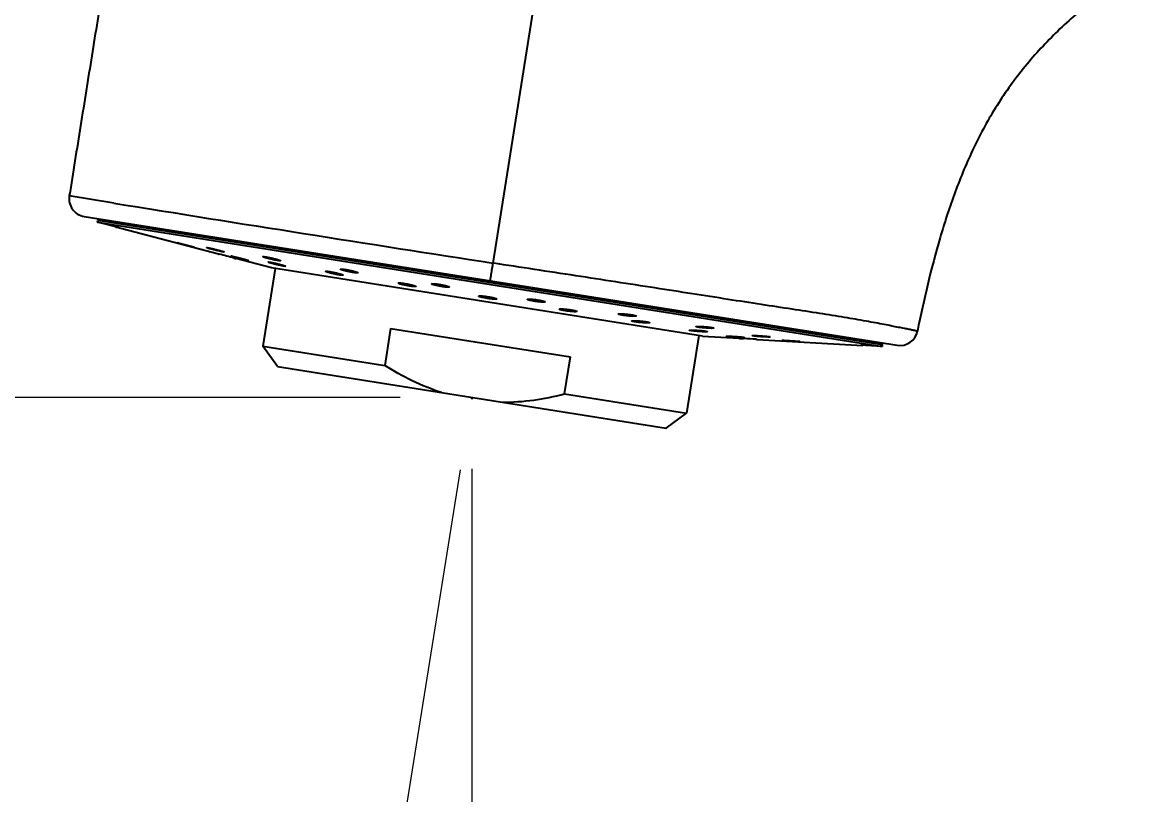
# Model space of a CAD drawing. Extents: x 0 to 1462, y 0 to 1072.
# Drawn here: x 746.5 to 809, y 740.2 to 783.4 of the extents above; entities that cross this region are included whole.
import ezdxf

# ---------------------------------------------------------------- set-up
doc = ezdxf.new("R2010")
doc.units = 0
doc.header["$LTSCALE"] = 10
doc.header["$MEASUREMENT"] = 0
doc.header["$PDMODE"] = 3
doc.header["$PDSIZE"] = -10
doc.layers.get('0').update_dxf_attribs({"linetype": 'CONTINUOUS'})
doc.layers.get('DEFPOINTS').update_dxf_attribs({"linetype": 'CONTINUOUS'})
doc.styles.add('Daelim Dimension', font='')
doc.styles.get('Daelim Dimension').set_extended_font_data('나눔고딕')
doc.dimstyles.new('DEFAULT', dxfattribs={"dimscale": 2, "dimtxt": 2, "dimasz": 2, "dimexe": 0, "dimexo": 2, "dimgap": 1, "dimtad": 1, "dimdec": 0, "dimzin": 9, "dimdsep": 46, "dimtxsty": 'Daelim Dimension', "dimcen": 0.5, "dimclrd": 5, "dimclre": 5, "dimclrt": 256, "dimadec": 1, "dimazin": 0, "dimtfac": 1, "dimtdec": 0, "dimtix": 1, "dimtmove": 0, "dimatfit": 3, "dimfxl": 1, "dimtolj": 1, "dimtzin": 1, "dimlwd": 9, "dimlwe": 9, "dimarcsym": 0})

# ---------------------------------------------------------------- blocks, each defined once
blk = doc.blocks.new('*D6')
at = {"color": 5, "lineweight": 9, "ltscale": 0.5, "transparency": 16777216}
for p, q in [((770.986, 758.375), (758.843, 682.757)), ((771.636, 758.323), (771.636, 681.736))]:
    blk.add_line(p, q, dxfattribs=at)
blk.add_arc((771.636, 762.423), 80.687, 263.71728, 267.15932, dxfattribs=at)
at = {"color": 5, "ltscale": 0.5, "transparency": 16777216}
for points in [[(762.717, 681.56), (762.896, 682.881), (758.843, 682.757)], [(767.654, 682.502), (767.621, 681.169), (771.636, 681.736)]]:
    blk.add_solid(points, dxfattribs=at)
at = {"layer": 'DEFPOINTS', "color": 0, "ltscale": 0.5, "transparency": 16777216}
for p in [(771.621, 762.325), (771.636, 762.423), (771.636, 762.423), (771.636, 762.323), (767.356, 681.85)]:
    blk.add_point(p, dxfattribs=at)
at = {"color": 7, "ltscale": 0.5, "transparency": 16777216, "insert": (758.021, 690.456), "char_height": 10, "attachment_point": 5, "rotation": 349.28725, "style": 'Daelim Dimension'}
blk.add_mtext('\\A1;9°', dxfattribs=at)
blk = doc.blocks.new('*D7')
at = {"color": 5, "lineweight": 9, "ltscale": 0.5, "transparency": 16777216}
for p, q in [((767.636, 762.423), (729.151, 762.423)), ((729.151, 758.423), (729.151, 499.502)), ((965.969, 495.502), (729.151, 495.502))]:
    blk.add_line(p, q, dxfattribs=at)
at = {"color": 5, "ltscale": 0.5, "transparency": 16777216}
for points in [[(728.484, 758.423), (729.817, 758.423), (729.151, 762.423)], [(728.484, 499.502), (729.817, 499.502), (729.151, 495.502)]]:
    blk.add_solid(points, dxfattribs=at)
at = {"layer": 'DEFPOINTS', "color": 0, "ltscale": 0.5, "transparency": 16777216}
for p in [(771.636, 762.423), (729.151, 495.502), (969.969, 495.502)]:
    blk.add_point(p, dxfattribs=at)
at = {"color": 7, "ltscale": 0.5, "transparency": 16777216, "insert": (721.707, 628.963), "char_height": 10, "attachment_point": 5, "rotation": 90, "style": 'Daelim Dimension'}
blk.add_mtext('\\A1;267', dxfattribs=at)
blk = doc.blocks.new('*D8')
at = {"color": 5, "lineweight": 9, "ltscale": 0.5, "transparency": 16777216}
for p, q in [((771.636, 758.423), (771.636, 681.736)), ((997.258, 685.736), (997.258, 681.736)), ((775.636, 681.736), (993.258, 681.736))]:
    blk.add_line(p, q, dxfattribs=at)
at = {"color": 5, "ltscale": 0.5, "transparency": 16777216}
for points in [[(775.636, 682.403), (775.636, 681.069), (771.636, 681.736)], [(993.258, 682.403), (993.258, 681.069), (997.258, 681.736)]]:
    blk.add_solid(points, dxfattribs=at)
at = {"layer": 'DEFPOINTS', "color": 0, "ltscale": 0.5, "transparency": 16777216}
for p in [(771.636, 762.423), (997.258, 681.736), (997.258, 681.736)]:
    blk.add_point(p, dxfattribs=at)
at = {"color": 7, "ltscale": 0.5, "transparency": 16777216, "insert": (884.447, 689.18), "char_height": 10, "attachment_point": 5, "style": 'Daelim Dimension'}
blk.add_mtext('\\A1;226', dxfattribs=at)

msp = doc.modelspace()

# ---------------------------------------------------------------- linework, layer by layer
at = {"color": 9, "linetype": 'Continuous'}
for p, q in [((772.825, 769.93), (779.927, 814.771)), ((751.612, 773.284), (749.121, 773.685))]:
    msp.add_line(p, q, dxfattribs=at)
at = {"color": 7, "linetype": 'Continuous'}
for p, q in [((749.952, 772.54), (795.424, 765.338)), ((750.696, 772.22), (750.711, 772.319)), ((750.696, 772.22), (794.579, 765.269)), ((751.87, 771.914), (750.696, 772.22)), ((750.711, 772.319), (750.826, 772.402)), ((794.595, 765.368), (750.711, 772.319)), ((751.729, 771.936), (751.732, 771.95)), ((757.466, 770.439), (751.729, 771.936)), ((751.729, 771.936), (751.87, 771.914)), ((757.466, 770.439), (757.507, 770.429)), ((758.324, 770.216), (758.396, 770.197)), ((758.396, 770.197), (758.438, 770.186)), ((760.431, 769.665), (758.438, 770.186)), ((760.629, 769.634), (759.941, 765.288)), ((784.531, 765.848), (760.431, 769.665)), ((767.09, 766.282), (766.762, 764.208)), ((767.09, 766.282), (777.152, 764.688)), ((784.333, 765.88), (783.645, 761.534)), ((784.531, 765.848), (786.587, 765.727)), ((786.587, 765.727), (786.631, 765.725)), ((786.631, 765.725), (786.837, 765.713)), ((787.548, 765.671), (787.59, 765.668)), ((787.59, 765.668), (793.509, 765.319)), ((760.772, 764.144), (759.941, 765.288)), ((759.941, 765.288), (766.762, 764.208)), ((793.368, 765.341), (793.509, 765.319)), ((794.579, 765.269), (793.368, 765.341)), ((793.509, 765.319), (793.511, 765.333)), ((794.511, 765.483), (794.595, 765.368)), ((794.595, 765.368), (794.579, 765.269)), ((776.824, 762.614), (777.152, 764.688)), ((760.772, 764.144), (782.501, 760.703)), ((776.824, 762.614), (783.645, 761.534)), ((782.501, 760.703), (783.645, 761.534))]:
    msp.add_line(p, q, dxfattribs=at)
at = {"ltscale": 0.5}
for q in [(771.621, 762.325), (771.636, 762.323)]:
    msp.add_line((771.636, 762.423), q, dxfattribs=at)
at = {"color": 7, "linetype": 'Continuous'}
for centre, radius, start, end in [((750.109, 773.528), 1, 170.96396, 260.99798), ((718.444, 618.913), 156.471, 75.23381, 75.54323), ((778.023, 611.977), 153.988, 86.45359, 86.7187), ((795.581, 766.326), 1, 261.00347, 348.45705)]:
    msp.add_arc(centre, radius, start, end, dxfattribs=at)
at = {"color": 9, "linetype": 'Continuous'}
msp.add_arc((1354.836, 4519.883), 3794.85, 260.853539, 261.1778, dxfattribs=at)
at = {"color": 7, "linetype": 'Continuous'}
for points, knots in [([(752.708, 805.22), (752.782, 802.566), (752.666, 797.252), (751.826, 790.672), (751.007, 785.443), (750.379, 781.524), (749.748, 777.605), (749.329, 774.992), (749.121, 773.685)], [0, 0, 0, 0, 0.250655, 0.500481, 0.625392, 0.75023, 0.87506, 1, 1, 1, 1]), ([(806.435, 784.679), (805.733, 784.12), (804.375, 782.943), (802.545, 780.963), (800.966, 778.776), (799.672, 776.411), (798.637, 773.923), (797.526, 770.509), (796.919, 767.883), (796.561, 766.126)], [0, 0, 0, 0, 0.125002, 0.249989, 0.374973, 0.499963, 0.624974, 0.749997, 1, 1, 1, 1]), ([(755.149, 771.065), (755.149, 771.066), (755.154, 771.064), (755.159, 771.064), (755.172, 771.061), (755.188, 771.058), (755.209, 771.053), (755.244, 771.045), (755.297, 771.032), (755.37, 771.015), (755.453, 770.994), (755.543, 770.971), (755.637, 770.947), (755.73, 770.923), (755.82, 770.899), (755.903, 770.877), (755.975, 770.857), (756.028, 770.842), (756.063, 770.832), (756.083, 770.826), (756.099, 770.821), (756.111, 770.817), (756.117, 770.814), (756.121, 770.813), (756.121, 770.812)], [0, 0, 0, 0, 0.002471, 0.009673, 0.021583, 0.038122, 0.059135, 0.084383, 0.1466, 0.222355, 0.308698, 0.402294, 0.499577, 0.596847, 0.69042, 0.776748, 0.852538, 0.914861, 0.940197, 0.961317, 0.977981, 0.990028, 0.997377, 1, 1, 1, 1]), ([(756.121, 770.812), (756.121, 770.812), (756.116, 770.813), (756.111, 770.813), (756.098, 770.816), (756.082, 770.819), (756.062, 770.824), (756.026, 770.833), (755.973, 770.845), (755.9, 770.864), (755.817, 770.885), (755.727, 770.908), (755.634, 770.932), (755.54, 770.956), (755.45, 770.98), (755.368, 771.002), (755.295, 771.022), (755.242, 771.036), (755.207, 771.046), (755.187, 771.052), (755.171, 771.057), (755.159, 771.06), (755.154, 771.063), (755.149, 771.064), (755.149, 771.065)], [0, 0, 0, 0, 0.002477, 0.00968, 0.021591, 0.038132, 0.059146, 0.084396, 0.14662, 0.22238, 0.308724, 0.402325, 0.499624, 0.596909, 0.690486, 0.776822, 0.852628, 0.914949, 0.940274, 0.961379, 0.978028, 0.990062, 0.997398, 1, 1, 1, 1]), ([(756.805, 770.798), (756.805, 770.799), (756.81, 770.8), (756.816, 770.8), (756.829, 770.799), (756.853, 770.796), (756.895, 770.789), (756.955, 770.777), (757.029, 770.762), (757.112, 770.743), (757.203, 770.722), (757.296, 770.699), (757.39, 770.675), (757.48, 770.652), (757.562, 770.629), (757.635, 770.608), (757.694, 770.59), (757.734, 770.576), (757.757, 770.568), (757.769, 770.562), (757.775, 770.559), (757.779, 770.556), (757.779, 770.555)], [0, 0, 0, 0, 0.003076, 0.010407, 0.02232, 0.038806, 0.084876, 0.146868, 0.222404, 0.30854, 0.401934, 0.499003, 0.596038, 0.689357, 0.775439, 0.851034, 0.913267, 0.959801, 0.976595, 0.988859, 0.99657, 1, 1, 1, 1]), ([(757.779, 770.555), (757.779, 770.554), (757.774, 770.553), (757.768, 770.553), (757.755, 770.554), (757.731, 770.557), (757.689, 770.564), (757.629, 770.576), (757.555, 770.591), (757.472, 770.61), (757.381, 770.632), (757.287, 770.655), (757.194, 770.679), (757.104, 770.703), (757.022, 770.725), (756.949, 770.746), (756.89, 770.764), (756.85, 770.777), (756.826, 770.786), (756.815, 770.791), (756.808, 770.794), (756.805, 770.797), (756.805, 770.798)], [0, 0, 0, 0, 0.003141, 0.010491, 0.022411, 0.038898, 0.084971, 0.146971, 0.222521, 0.308673, 0.402086, 0.499177, 0.596234, 0.689566, 0.77566, 0.851259, 0.913485, 0.959985, 0.976754, 0.988987, 0.996652, 1, 1, 1, 1]), ([(759.152, 770.075), (759.151, 770.074), (759.147, 770.074), (759.141, 770.074), (759.128, 770.076), (759.112, 770.079), (759.091, 770.083), (759.056, 770.09), (759.002, 770.102), (758.929, 770.119), (758.846, 770.139), (758.756, 770.162), (758.662, 770.185), (758.569, 770.21), (758.479, 770.233), (758.396, 770.256), (758.324, 770.276), (758.271, 770.291), (758.236, 770.302), (758.216, 770.309), (758.201, 770.314), (758.188, 770.318), (758.183, 770.321), (758.178, 770.323), (758.179, 770.324)], [0, 0, 0, 0, 0.002743, 0.009984, 0.021881, 0.038388, 0.059361, 0.084567, 0.146696, 0.222375, 0.308648, 0.402177, 0.499381, 0.596561, 0.690036, 0.776272, 0.851988, 0.914276, 0.939614, 0.960755, 0.977465, 0.989591, 0.997072, 1, 1, 1, 1]), ([(758.179, 770.324), (758.179, 770.325), (758.183, 770.325), (758.189, 770.325), (758.202, 770.323), (758.218, 770.32), (758.239, 770.316), (758.274, 770.309), (758.328, 770.297), (758.401, 770.281), (758.484, 770.261), (758.575, 770.239), (758.668, 770.215), (758.762, 770.191), (758.851, 770.167), (758.934, 770.145), (759.006, 770.124), (759.059, 770.109), (759.094, 770.098), (759.114, 770.091), (759.13, 770.086), (759.142, 770.081), (759.148, 770.078), (759.152, 770.076), (759.152, 770.075)], [0, 0, 0, 0, 0.002704, 0.009938, 0.021832, 0.038335, 0.059301, 0.084497, 0.146609, 0.22227, 0.308528, 0.402042, 0.499236, 0.596404, 0.689866, 0.776089, 0.8518, 0.914098, 0.939451, 0.960611, 0.977343, 0.989496, 0.997011, 1, 1, 1, 1]), ([(759.955, 770.29), (759.955, 770.291), (759.959, 770.294), (759.972, 770.295), (760, 770.295), (760.046, 770.29), (760.107, 770.281), (760.181, 770.268), (760.297, 770.246), (760.45, 770.212), (760.602, 770.176), (760.717, 770.145), (760.789, 770.124), (760.848, 770.105), (760.891, 770.09), (760.918, 770.078), (760.929, 770.07), (760.932, 770.066), (760.932, 770.065)], [0, 0, 0, 0, 0.003946, 0.01161, 0.040153, 0.086108, 0.147863, 0.223114, 0.308954, 0.49883, 0.688567, 0.774334, 0.849648, 0.911689, 0.958206, 0.987553, 0.995675, 1, 1, 1, 1]), ([(760.932, 770.065), (760.931, 770.064), (760.928, 770.061), (760.914, 770.059), (760.886, 770.06), (760.841, 770.065), (760.78, 770.074), (760.706, 770.087), (760.59, 770.109), (760.437, 770.143), (760.284, 770.18), (760.17, 770.211), (760.098, 770.232), (760.039, 770.251), (759.995, 770.266), (759.969, 770.278), (759.958, 770.285), (759.955, 770.289), (759.955, 770.29)], [0, 0, 0, 0, 0.004055, 0.011768, 0.040347, 0.086314, 0.148073, 0.223328, 0.309165, 0.499046, 0.688791, 0.774563, 0.849888, 0.911933, 0.958429, 0.987722, 0.995786, 1, 1, 1, 1]), ([(760.247, 769.99), (760.247, 769.991), (760.251, 769.993), (760.264, 769.993), (760.292, 769.991), (760.337, 769.985), (760.398, 769.974), (760.472, 769.96), (760.555, 769.943), (760.646, 769.923), (760.74, 769.901), (760.834, 769.878), (760.924, 769.855), (761.006, 769.832), (761.079, 769.811), (761.138, 769.793), (761.178, 769.779), (761.201, 769.769), (761.212, 769.763), (761.219, 769.759), (761.222, 769.756), (761.222, 769.754)], [0, 0, 0, 0, 0.003499, 0.010976, 0.039415, 0.085413, 0.14728, 0.222672, 0.308662, 0.401911, 0.498834, 0.595716, 0.688875, 0.774798, 0.850254, 0.9124, 0.95894, 0.975791, 0.988172, 0.996098, 1, 1, 1, 1]), ([(761.222, 769.754), (761.222, 769.753), (761.218, 769.751), (761.205, 769.751), (761.177, 769.752), (761.132, 769.759), (761.071, 769.769), (760.997, 769.783), (760.881, 769.808), (760.759, 769.836), (760.635, 769.867), (760.545, 769.89), (760.463, 769.913), (760.39, 769.934), (760.331, 769.952), (760.291, 769.966), (760.268, 769.976), (760.256, 769.981), (760.25, 769.985), (760.247, 769.988), (760.247, 769.99)], [0, 0, 0, 0, 0.003609, 0.011129, 0.039596, 0.085611, 0.147491, 0.222897, 0.308876, 0.49906, 0.595968, 0.689125, 0.775048, 0.85052, 0.912669, 0.959186, 0.97601, 0.988352, 0.996218, 1, 1, 1, 1]), ([(763.468, 769.469), (763.469, 769.473), (763.487, 769.476), (763.512, 769.475), (763.56, 769.472), (763.62, 769.464), (763.695, 769.453), (763.811, 769.433), (763.965, 769.402), (764.118, 769.366), (764.232, 769.336), (764.304, 769.316), (764.363, 769.297), (764.408, 769.281), (764.432, 769.269), (764.447, 769.259), (764.447, 769.255)], [0, 0, 0, 0, 0.011793, 0.040496, 0.086472, 0.148182, 0.22336, 0.309121, 0.498862, 0.688469, 0.77416, 0.849394, 0.911372, 0.957881, 0.987352, 1, 1, 1, 1]), ([(764.447, 769.255), (764.446, 769.251), (764.428, 769.247), (764.403, 769.248), (764.355, 769.251), (764.294, 769.258), (764.22, 769.27), (764.104, 769.29), (763.95, 769.322), (763.797, 769.357), (763.683, 769.388), (763.611, 769.408), (763.552, 769.427), (763.508, 769.443), (763.482, 769.455), (763.471, 769.463), (763.468, 769.467), (763.468, 769.469)], [0, 0, 0, 0, 0.011978, 0.040725, 0.0867, 0.148388, 0.223537, 0.309256, 0.498928, 0.688468, 0.774124, 0.849334, 0.911294, 0.95777, 0.987179, 0.995417, 1, 1, 1, 1]), ([(764.29, 769.591), (764.291, 769.595), (764.309, 769.6), (764.335, 769.6), (764.383, 769.598), (764.443, 769.592), (764.518, 769.582), (764.635, 769.563), (764.789, 769.534), (764.942, 769.501), (765.056, 769.472), (765.129, 769.452), (765.188, 769.434), (765.233, 769.417), (765.257, 769.406), (765.272, 769.395), (765.271, 769.39)], [0, 0, 0, 0, 0.012341, 0.041215, 0.087212, 0.148858, 0.223928, 0.309566, 0.499065, 0.688456, 0.774033, 0.849145, 0.911013, 0.957456, 0.986973, 1, 1, 1, 1]), ([(765.271, 769.39), (765.271, 769.386), (765.253, 769.382), (765.227, 769.381), (765.179, 769.383), (765.118, 769.389), (765.044, 769.399), (764.927, 769.417), (764.773, 769.446), (764.62, 769.48), (764.505, 769.509), (764.433, 769.53), (764.374, 769.548), (764.329, 769.565), (764.305, 769.576), (764.29, 769.587), (764.29, 769.591)], [0, 0, 0, 0, 0.012498, 0.041425, 0.087434, 0.149072, 0.224128, 0.309754, 0.499239, 0.688612, 0.774185, 0.849297, 0.911169, 0.957606, 0.987095, 1, 1, 1, 1]), ([(768.51, 768.626), (768.509, 768.621), (768.492, 768.616), (768.465, 768.614), (768.418, 768.615), (768.357, 768.62), (768.282, 768.628), (768.165, 768.644), (768.01, 768.671), (767.857, 768.703), (767.742, 768.731), (767.669, 768.751), (767.611, 768.768), (767.566, 768.785), (767.541, 768.797), (767.526, 768.808), (767.527, 768.812)], [0, 0, 0, 0, 0.012936, 0.042044, 0.088101, 0.149703, 0.22467, 0.310188, 0.499465, 0.688662, 0.774143, 0.849156, 0.910931, 0.957298, 0.986803, 1, 1, 1, 1]), ([(767.527, 768.812), (767.528, 768.816), (767.545, 768.822), (767.572, 768.823), (767.62, 768.822), (767.681, 768.817), (767.755, 768.808), (767.872, 768.792), (768.027, 768.765), (768.18, 768.734), (768.295, 768.706), (768.368, 768.687), (768.427, 768.669), (768.472, 768.653), (768.496, 768.641), (768.511, 768.63), (768.51, 768.626)], [0, 0, 0, 0, 0.012782, 0.041826, 0.087867, 0.14948, 0.224472, 0.310012, 0.499324, 0.688557, 0.774051, 0.849068, 0.910837, 0.957199, 0.986711, 1, 1, 1, 1]), ([(769.387, 768.769), (769.388, 768.773), (769.405, 768.78), (769.432, 768.781), (769.48, 768.782), (769.541, 768.778), (769.616, 768.77), (769.733, 768.756), (769.888, 768.732), (770.042, 768.702), (770.157, 768.676), (770.23, 768.658), (770.289, 768.641), (770.334, 768.624), (770.359, 768.613), (770.373, 768.602), (770.373, 768.597)], [0, 0, 0, 0, 0.013134, 0.042348, 0.088458, 0.150065, 0.225004, 0.310472, 0.499652, 0.688793, 0.77424, 0.849193, 0.910883, 0.957157, 0.986613, 1, 1, 1, 1]), ([(770.373, 768.597), (770.372, 768.593), (770.355, 768.587), (770.327, 768.585), (770.28, 768.584), (770.219, 768.588), (770.144, 768.595), (770.027, 768.609), (769.872, 768.633), (769.718, 768.663), (769.603, 768.69), (769.53, 768.708), (769.471, 768.726), (769.426, 768.742), (769.401, 768.753), (769.387, 768.765), (769.387, 768.769)], [0, 0, 0, 0, 0.013221, 0.042484, 0.088612, 0.150217, 0.225141, 0.310588, 0.499722, 0.688814, 0.774241, 0.849184, 0.910877, 0.957165, 0.986637, 1, 1, 1, 1]), ([(773.014, 767.928), (773.014, 767.923), (772.997, 767.917), (772.969, 767.914), (772.922, 767.913), (772.86, 767.916), (772.785, 767.921), (772.668, 767.934), (772.513, 767.955), (772.358, 767.983), (772.243, 768.007), (772.17, 768.025), (772.11, 768.041), (772.065, 768.057), (772.04, 768.068), (772.026, 768.08), (772.027, 768.084)], [0, 0, 0, 0, 0.013371, 0.042764, 0.088971, 0.150608, 0.225526, 0.310943, 0.500021, 0.689091, 0.774501, 0.849406, 0.911036, 0.957239, 0.986629, 1, 1, 1, 1]), ([(772.027, 768.084), (772.027, 768.089), (772.044, 768.095), (772.072, 768.097), (772.12, 768.098), (772.181, 768.095), (772.256, 768.089), (772.373, 768.077), (772.528, 768.055), (772.683, 768.028), (772.798, 768.003), (772.871, 767.986), (772.931, 767.97), (772.976, 767.954), (773.001, 767.943), (773.015, 767.932), (773.014, 767.928)], [0, 0, 0, 0, 0.013332, 0.042683, 0.08887, 0.150505, 0.225437, 0.310876, 0.500005, 0.689138, 0.774579, 0.849507, 0.911138, 0.957319, 0.986668, 1, 1, 1, 1]), ([(774.746, 767.905), (774.747, 767.909), (774.764, 767.916), (774.791, 767.918), (774.839, 767.92), (774.9, 767.918), (774.976, 767.913), (775.093, 767.902), (775.249, 767.883), (775.403, 767.858), (775.519, 767.835), (775.593, 767.819), (775.652, 767.804), (775.697, 767.789), (775.723, 767.779), (775.737, 767.768), (775.736, 767.764)], [0, 0, 0, 0, 0.013388, 0.042846, 0.089123, 0.150814, 0.22577, 0.311215, 0.500354, 0.689542, 0.775014, 0.84995, 0.911553, 0.957655, 0.986867, 1, 1, 1, 1]), ([(775.736, 767.764), (775.736, 767.759), (775.719, 767.753), (775.691, 767.75), (775.643, 767.748), (775.582, 767.75), (775.507, 767.754), (775.389, 767.765), (775.234, 767.784), (775.079, 767.809), (774.963, 767.832), (774.89, 767.848), (774.83, 767.864), (774.785, 767.879), (774.76, 767.889), (774.746, 767.9), (774.746, 767.905)], [0, 0, 0, 0, 0.013363, 0.042835, 0.089126, 0.150824, 0.225777, 0.311206, 0.500296, 0.68943, 0.774877, 0.849796, 0.911396, 0.957519, 0.98678, 1, 1, 1, 1]), ([(776.526, 767.356), (776.527, 767.36), (776.544, 767.367), (776.571, 767.37), (776.619, 767.372), (776.68, 767.37), (776.756, 767.366), (776.873, 767.357), (777.029, 767.339), (777.184, 767.317), (777.301, 767.296), (777.374, 767.281), (777.434, 767.268), (777.479, 767.254), (777.505, 767.244), (777.519, 767.234), (777.519, 767.23)], [0, 0, 0, 0, 0.013292, 0.042808, 0.089175, 0.150947, 0.225964, 0.311449, 0.500676, 0.689998, 0.775536, 0.850526, 0.912137, 0.958175, 0.987218, 1, 1, 1, 1]), ([(777.519, 767.23), (777.518, 767.225), (777.501, 767.219), (777.474, 767.216), (777.426, 767.214), (777.364, 767.215), (777.289, 767.219), (777.171, 767.228), (777.016, 767.245), (776.86, 767.267), (776.744, 767.288), (776.67, 767.303), (776.611, 767.317), (776.565, 767.331), (776.54, 767.341), (776.526, 767.352), (776.526, 767.356)], [0, 0, 0, 0, 0.013195, 0.042699, 0.089063, 0.150839, 0.225852, 0.311327, 0.500521, 0.689808, 0.775327, 0.850299, 0.911903, 0.95796, 0.987066, 1, 1, 1, 1]), ([(780.838, 766.97), (780.837, 766.966), (780.82, 766.96), (780.793, 766.957), (780.745, 766.955), (780.683, 766.956), (780.608, 766.959), (780.49, 766.967), (780.334, 766.981), (780.179, 767.001), (780.062, 767.02), (779.988, 767.034), (779.928, 767.047), (779.882, 767.06), (779.858, 767.068), (779.842, 767.078), (779.843, 767.083)], [0, 0, 0, 0, 0.012903, 0.042388, 0.088818, 0.15069, 0.2258, 0.311367, 0.500741, 0.690239, 0.775868, 0.850929, 0.912571, 0.958579, 0.987505, 1, 1, 1, 1]), ([(779.843, 767.083), (779.844, 767.087), (779.861, 767.093), (779.888, 767.096), (779.936, 767.098), (779.997, 767.097), (780.072, 767.094), (780.19, 767.086), (780.346, 767.07), (780.502, 767.05), (780.618, 767.032), (780.692, 767.018), (780.752, 767.005), (780.798, 766.993), (780.823, 766.984), (780.838, 766.974), (780.838, 766.97)], [0, 0, 0, 0, 0.013028, 0.042542, 0.088978, 0.150846, 0.22596, 0.311539, 0.500931, 0.690444, 0.776086, 0.851151, 0.912793, 0.958785, 0.987658, 1, 1, 1, 1]), ([(780.585, 766.699), (780.586, 766.703), (780.604, 766.708), (780.63, 766.711), (780.678, 766.713), (780.739, 766.713), (780.815, 766.71), (780.933, 766.703), (781.089, 766.689), (781.245, 766.671), (781.361, 766.655), (781.436, 766.643), (781.496, 766.631), (781.542, 766.62), (781.566, 766.612), (781.583, 766.604), (781.582, 766.6)], [0, 0, 0, 0, 0.012649, 0.042115, 0.088608, 0.150575, 0.2258, 0.311493, 0.501112, 0.690873, 0.776643, 0.85182, 0.913528, 0.959503, 0.988206, 1, 1, 1, 1]), ([(781.582, 766.6), (781.582, 766.598), (781.578, 766.595), (781.565, 766.591), (781.536, 766.588), (781.49, 766.586), (781.428, 766.586), (781.353, 766.589), (781.235, 766.596), (781.078, 766.609), (780.922, 766.626), (780.806, 766.643), (780.731, 766.655), (780.671, 766.666), (780.625, 766.678), (780.601, 766.686), (780.585, 766.695), (780.585, 766.699)], [0, 0, 0, 0, 0.004582, 0.012818, 0.042221, 0.088685, 0.150638, 0.225844, 0.311505, 0.501051, 0.690738, 0.77647, 0.851621, 0.913309, 0.959281, 0.988026, 1, 1, 1, 1]), ([(785.177, 766.295), (785.177, 766.294), (785.173, 766.291), (785.16, 766.288), (785.131, 766.285), (785.085, 766.284), (785.023, 766.284), (784.948, 766.286), (784.83, 766.292), (784.673, 766.304), (784.517, 766.319), (784.4, 766.334), (784.326, 766.344), (784.265, 766.355), (784.22, 766.364), (784.193, 766.372), (784.181, 766.378), (784.178, 766.382), (784.179, 766.383)], [0, 0, 0, 0, 0.004213, 0.012274, 0.041561, 0.088043, 0.150077, 0.225388, 0.31116, 0.500919, 0.690829, 0.77668, 0.851942, 0.913702, 0.959662, 0.988236, 0.995946, 1, 1, 1, 1]), ([(784.179, 766.383), (784.179, 766.384), (784.183, 766.387), (784.196, 766.391), (784.225, 766.394), (784.271, 766.395), (784.333, 766.395), (784.408, 766.393), (784.526, 766.386), (784.682, 766.374), (784.838, 766.359), (784.955, 766.344), (785.03, 766.333), (785.091, 766.323), (785.135, 766.314), (785.162, 766.306), (785.174, 766.3), (785.177, 766.297), (785.177, 766.295)], [0, 0, 0, 0, 0.004325, 0.012448, 0.04179, 0.08829, 0.15032, 0.225622, 0.31139, 0.501137, 0.691034, 0.776883, 0.852135, 0.91389, 0.959846, 0.98839, 0.996054, 1, 1, 1, 1]), ([(783.806, 766.177), (783.807, 766.179), (783.811, 766.181), (783.818, 766.183), (783.831, 766.185), (783.856, 766.187), (783.899, 766.188), (783.96, 766.187), (784.036, 766.185), (784.121, 766.18), (784.214, 766.175), (784.31, 766.168), (784.406, 766.16), (784.499, 766.151), (784.584, 766.141), (784.658, 766.132), (784.719, 766.123), (784.764, 766.115), (784.792, 766.108), (784.803, 766.104), (784.807, 766.101), (784.807, 766.1)], [0, 0, 0, 0, 0.003903, 0.01183, 0.024209, 0.041056, 0.087578, 0.149709, 0.225151, 0.311072, 0.404233, 0.501122, 0.598053, 0.691317, 0.777317, 0.852713, 0.914581, 0.960582, 0.989024, 0.996501, 1, 1, 1, 1]), ([(784.807, 766.1), (784.806, 766.098), (784.802, 766.096), (784.795, 766.095), (784.782, 766.093), (784.757, 766.091), (784.715, 766.09), (784.653, 766.091), (784.578, 766.094), (784.492, 766.098), (784.399, 766.103), (784.272, 766.112), (784.147, 766.123), (784.029, 766.135), (783.955, 766.145), (783.894, 766.154), (783.849, 766.161), (783.821, 766.169), (783.81, 766.173), (783.806, 766.176), (783.806, 766.177)], [0, 0, 0, 0, 0.003781, 0.011641, 0.023978, 0.040799, 0.087297, 0.149432, 0.224889, 0.310824, 0.403998, 0.500911, 0.691131, 0.77714, 0.852551, 0.914427, 0.960422, 0.988879, 0.996392, 1, 1, 1, 1]), ([(786.877, 765.779), (786.877, 765.778), (786.872, 765.777), (786.866, 765.776), (786.853, 765.776), (786.836, 765.776), (786.815, 765.776), (786.779, 765.776), (786.724, 765.778), (786.649, 765.781), (786.563, 765.785), (786.471, 765.79), (786.374, 765.796), (786.278, 765.802), (786.185, 765.809), (786.1, 765.816), (786.025, 765.822), (785.97, 765.827), (785.934, 765.831), (785.913, 765.834), (785.897, 765.836), (785.885, 765.839), (785.879, 765.84), (785.874, 765.842), (785.875, 765.843)], [0, 0, 0, 0, 0.002927, 0.010408, 0.022533, 0.039241, 0.060379, 0.085713, 0.147993, 0.223697, 0.309928, 0.403403, 0.500592, 0.597808, 0.691349, 0.777632, 0.853312, 0.915441, 0.940644, 0.961616, 0.978122, 0.990018, 0.997258, 1, 1, 1, 1]), ([(785.875, 765.843), (785.875, 765.844), (785.879, 765.844), (785.886, 765.845), (785.899, 765.846), (785.915, 765.846), (785.937, 765.846), (785.973, 765.846), (786.028, 765.844), (786.103, 765.842), (786.188, 765.837), (786.281, 765.832), (786.378, 765.826), (786.474, 765.82), (786.567, 765.813), (786.652, 765.806), (786.727, 765.799), (786.781, 765.794), (786.817, 765.79), (786.838, 765.787), (786.854, 765.785), (786.867, 765.783), (786.873, 765.781), (786.877, 765.78), (786.877, 765.779)], [0, 0, 0, 0, 0.002989, 0.010505, 0.022657, 0.039386, 0.06054, 0.085887, 0.148182, 0.22389, 0.310101, 0.403551, 0.500727, 0.597931, 0.691446, 0.777703, 0.853372, 0.915492, 0.940693, 0.961663, 0.978168, 0.990062, 0.997296, 1, 1, 1, 1]), ([(787.328, 765.875), (787.329, 765.876), (787.333, 765.877), (787.34, 765.879), (787.353, 765.88), (787.378, 765.881), (787.42, 765.882), (787.482, 765.881), (787.557, 765.878), (787.643, 765.874), (787.735, 765.869), (787.832, 765.863), (787.928, 765.855), (788.021, 765.848), (788.106, 765.839), (788.181, 765.831), (788.242, 765.824), (788.283, 765.818), (788.308, 765.813), (788.32, 765.81), (788.326, 765.808), (788.33, 765.806), (788.33, 765.805)], [0, 0, 0, 0, 0.003431, 0.011143, 0.023407, 0.040196, 0.086714, 0.148933, 0.224512, 0.31059, 0.403909, 0.500949, 0.598024, 0.69143, 0.777574, 0.853116, 0.915113, 0.96119, 0.977678, 0.989592, 0.996924, 1, 1, 1, 1]), ([(788.33, 765.805), (788.33, 765.804), (788.325, 765.802), (788.318, 765.801), (788.306, 765.8), (788.281, 765.799), (788.238, 765.799), (788.176, 765.8), (788.101, 765.803), (788.016, 765.807), (787.923, 765.812), (787.827, 765.818), (787.73, 765.825), (787.638, 765.832), (787.552, 765.84), (787.478, 765.848), (787.417, 765.855), (787.375, 765.862), (787.351, 765.866), (787.339, 765.869), (787.332, 765.871), (787.328, 765.874), (787.328, 765.875)], [0, 0, 0, 0, 0.003347, 0.011013, 0.023245, 0.040013, 0.086507, 0.148725, 0.224311, 0.310396, 0.403724, 0.500788, 0.597885, 0.691298, 0.777456, 0.853026, 0.915039, 0.961109, 0.977595, 0.989513, 0.99686, 1, 1, 1, 1]), ([(788.984, 765.607), (788.985, 765.608), (788.989, 765.608), (788.995, 765.609), (789.008, 765.608), (789.025, 765.608), (789.046, 765.608), (789.082, 765.607), (789.137, 765.604), (789.212, 765.601), (789.298, 765.596), (789.39, 765.591), (789.487, 765.586), (789.583, 765.58), (789.676, 765.574), (789.761, 765.568), (789.836, 765.562), (789.891, 765.558), (789.927, 765.555), (789.948, 765.553), (789.964, 765.551), (789.977, 765.55), (789.982, 765.548), (789.987, 765.548), (789.987, 765.547)], [0, 0, 0, 0, 0.002623, 0.009972, 0.022018, 0.038677, 0.059787, 0.085112, 0.147419, 0.223187, 0.309501, 0.403065, 0.500347, 0.597641, 0.691244, 0.777596, 0.853379, 0.915612, 0.940862, 0.961875, 0.978415, 0.990325, 0.997529, 1, 1, 1, 1]), ([(789.987, 765.547), (789.987, 765.546), (789.982, 765.547), (789.976, 765.546), (789.964, 765.547), (789.947, 765.547), (789.926, 765.547), (789.89, 765.549), (789.835, 765.551), (789.76, 765.555), (789.674, 765.559), (789.582, 765.565), (789.485, 765.57), (789.389, 765.576), (789.296, 765.582), (789.211, 765.588), (789.136, 765.593), (789.081, 765.597), (789.045, 765.6), (789.024, 765.602), (789.008, 765.604), (788.995, 765.605), (788.989, 765.607), (788.984, 765.607), (788.984, 765.607)], [0, 0, 0, 0, 0.002602, 0.009936, 0.021967, 0.038611, 0.059708, 0.085021, 0.147317, 0.223085, 0.309404, 0.402977, 0.500277, 0.597586, 0.691193, 0.777549, 0.853342, 0.915589, 0.940846, 0.961865, 0.978408, 0.990319, 0.997523, 1, 1, 1, 1]), ([(769.941, 762.692), (769.381, 762.872), (768.288, 763.319), (767.261, 763.896), (766.762, 764.208)], [0, 0, 0, 0, 0.499958, 1, 1, 1, 1]), ([(773.332, 762.155), (773.92, 762.153), (775.097, 762.24), (776.253, 762.472), (776.824, 762.614)], [0, 0, 0, 0, 0.499949, 1, 1, 1, 1])]:
    msp.add_open_spline(points, degree=3, knots=knots, dxfattribs=at)
at = {"color": 9, "linetype": 'Continuous'}
for points, knots in [([(772.664, 768.943), (772.666, 768.943), (772.664, 768.949), (772.666, 768.954), (772.668, 768.967), (772.672, 768.988), (772.677, 769.021), (772.684, 769.062), (772.696, 769.133), (772.713, 769.241), (772.737, 769.389), (772.764, 769.557), (772.794, 769.74), (772.814, 769.866), (772.824, 769.93)], [0, 0, 0, 0, 0.004831, 0.010844, 0.019231, 0.043052, 0.076119, 0.118085, 0.168522, 0.292919, 0.444415, 0.617274, 0.80508, 1, 1, 1, 1]), ([(796.561, 766.126), (796.56, 766.125), (796.557, 766.126), (796.552, 766.126), (796.543, 766.128), (796.524, 766.132), (796.491, 766.139), (796.441, 766.149), (796.376, 766.163), (796.296, 766.18), (796.201, 766.2), (796.044, 766.232), (795.812, 766.278), (795.491, 766.342), (795.115, 766.417), (794.686, 766.501), (794.206, 766.592), (793.468, 766.727), (792.429, 766.905), (791.048, 767.125), (789.495, 767.363), (787.784, 767.622), (785.928, 767.909), (783.944, 768.22), (781.852, 768.547), (779.674, 768.883), (776.654, 769.342), (774.365, 769.699), (772.824, 769.93)], [0, 0, 0, 0, 0.000083, 0.000313, 0.000692, 0.001222, 0.00274, 0.004875, 0.007637, 0.011033, 0.015071, 0.01975, 0.03098, 0.044631, 0.060609, 0.078822, 0.099181, 0.121597, 0.172358, 0.230695, 0.296178, 0.36835, 0.446718, 0.530536, 0.618888, 0.710872, 0.805629, 1, 1, 1, 1])]:
    msp.add_open_spline(points, degree=3, knots=knots, dxfattribs=at)

# ---------------------------------------------------------------- dimensions: what is measured, and where the dimension line sits
at = {"color": 5, "ltscale": 0.5}
dim = msp.add_linear_dim(base=(729.151, 495.502), p1=(771.636, 762.423), p2=(969.969, 495.502), angle=90, dimstyle='DEFAULT', override={"dimtxt": 5, "dimdec": 0, "dimclrd": 5, "dimclre": 5, "dimclrt": 7}, dxfattribs=at)
dim.commit()
dim.dimension.update_dxf_attribs({"geometry": '*D7', "text_midpoint": (721.707, 628.963)})
dim = msp.add_angular_dim_2l(base=(767.356, 681.85), line1=((771.636, 762.423), (771.636, 762.323)), line2=((771.636, 762.423), (771.621, 762.325)), dimstyle='DEFAULT', override={"dimtxt": 5, "dimdec": 0, "dimclrd": 5, "dimclre": 5, "dimclrt": 7, "dimadec": 0}, dxfattribs=at)
dim.commit()
dim.dimension.update_dxf_attribs({"geometry": '*D6', "text_midpoint": (756.638, 683.142), "dimtype": 130})
dim = msp.add_linear_dim(base=(997.258, 681.736), p1=(771.636, 762.423), p2=(997.258, 681.736), dimstyle='DEFAULT', override={"dimtxt": 5, "dimdec": 0, "dimclrd": 5, "dimclre": 5, "dimclrt": 7}, dxfattribs=at)
dim.commit()
dim.dimension.update_dxf_attribs({"geometry": '*D8', "text_midpoint": (884.447, 689.18)})

doc.saveas('drawing.dxf')
